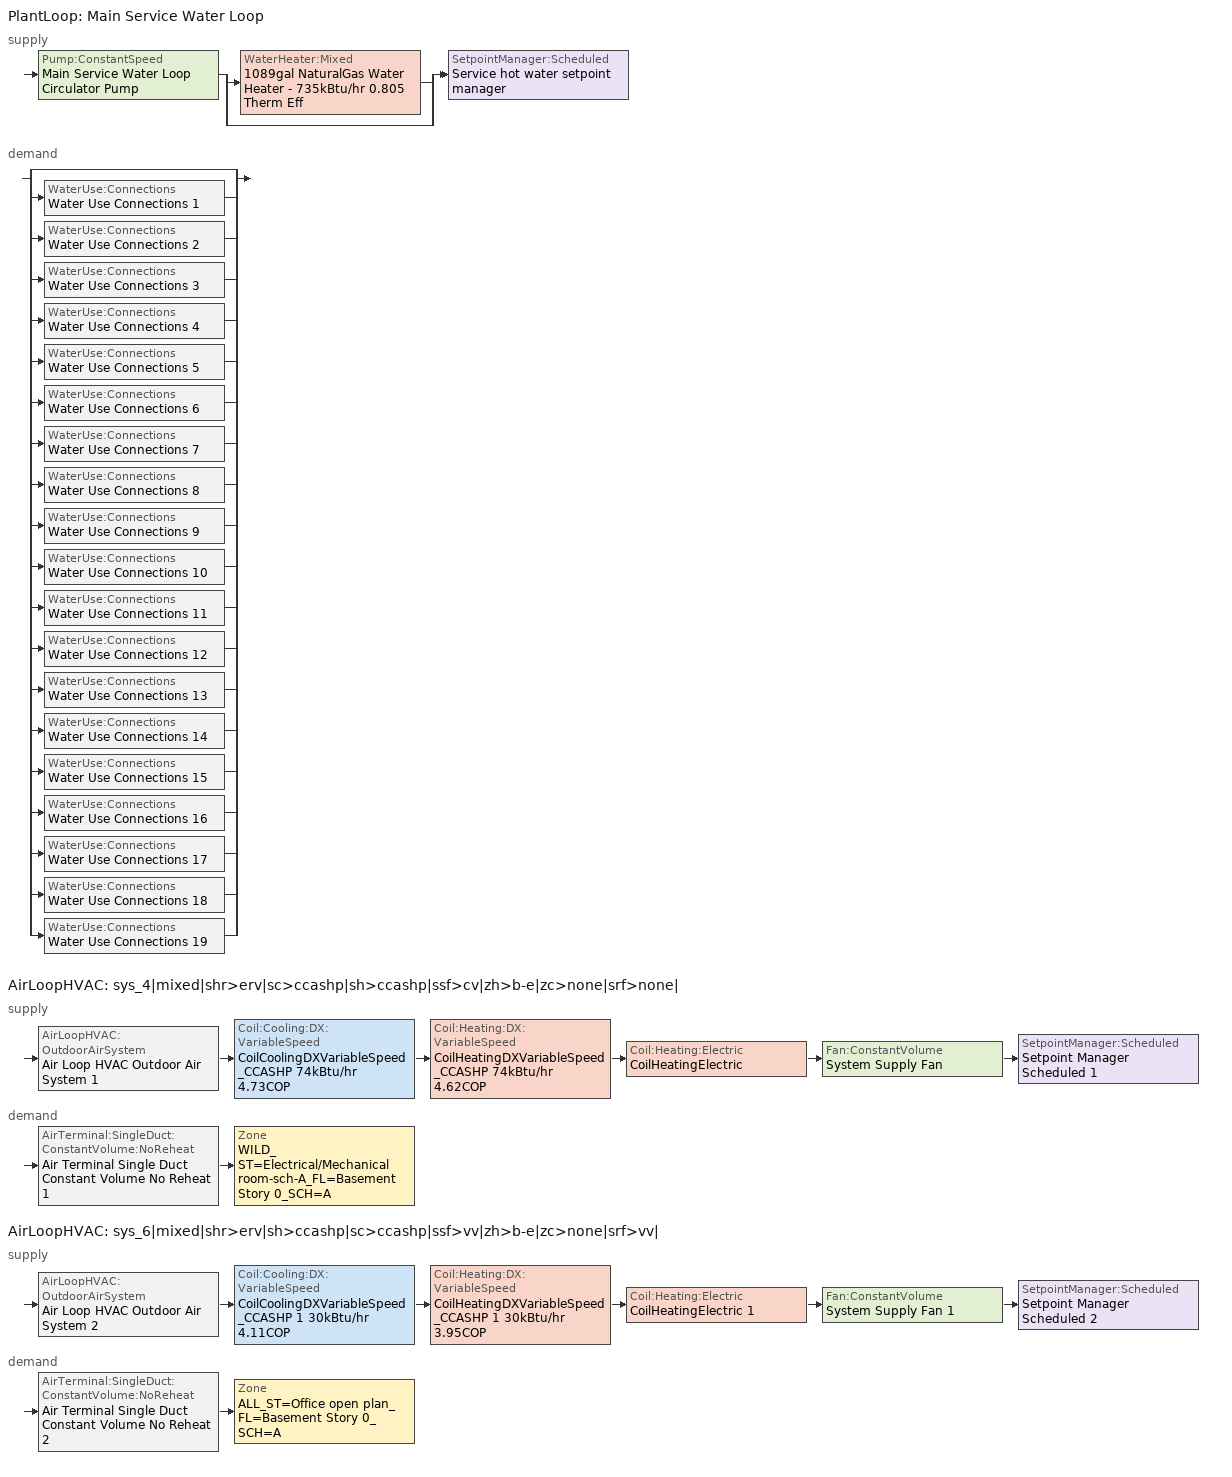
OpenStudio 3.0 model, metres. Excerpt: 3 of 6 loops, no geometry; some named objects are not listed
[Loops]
PlantLoop 'Main Service Water Loop'
 supply: Pump:ConstantSpeed 'Main Service Water Loop Circulator Pump' > split
  | WaterHeater:Mixed '1089gal NaturalGas Water Heater - 735kBtu/hr 0.805 Therm Eff'
  | bypass
  join > SetpointManager:Scheduled 'Service hot water setpoint manager'
 demand: split
  | bypass
  | WaterUse:Connections 'Water Use Connections 1'
  | WaterUse:Connections 'Water Use Connections 2'
  | WaterUse:Connections 'Water Use Connections 3'
  | WaterUse:Connections 'Water Use Connections 4'
  | WaterUse:Connections 'Water Use Connections 5'
  | WaterUse:Connections 'Water Use Connections 6'
  | WaterUse:Connections 'Water Use Connections 7'
  | WaterUse:Connections 'Water Use Connections 8'
  | WaterUse:Connections 'Water Use Connections 9'
  | WaterUse:Connections 'Water Use Connections 10'
  | WaterUse:Connections 'Water Use Connections 11'
  | WaterUse:Connections 'Water Use Connections 12'
  | WaterUse:Connections 'Water Use Connections 13'
  | WaterUse:Connections 'Water Use Connections 14'
  | WaterUse:Connections 'Water Use Connections 15'
  | WaterUse:Connections 'Water Use Connections 16'
  | WaterUse:Connections 'Water Use Connections 17'
  | WaterUse:Connections 'Water Use Connections 18'
  | WaterUse:Connections 'Water Use Connections 19'
AirLoopHVAC 'sys_4|mixed|shr>erv|sc>ccashp|sh>ccashp|ssf>cv|zh>b-e|zc>none|srf>none|'
 supply: AirLoopHVAC:OutdoorAirSystem 'Air Loop HVAC Outdoor Air System 1' > Coil:Cooling:DX:VariableSpeed 'CoilCoolingDXVariableSpeed_CCASHP 74kBtu/hr 4.73COP' > Coil:Heating:DX:VariableSpeed 'CoilHeatingDXVariableSpeed_CCASHP 74kBtu/hr 4.62COP' > Coil:Heating:Electric 'CoilHeatingElectric' > Fan:ConstantVolume 'System Supply Fan' > SetpointManager:Scheduled 'Setpoint Manager Scheduled 1'
 demand: AirTerminal:SingleDuct:ConstantVolume:NoReheat 'Air Terminal Single Duct Constant Volume No Reheat 1' > Zone 'WILD_ST=Electrical/Mechanical room-sch-A_FL=Basement Story 0_SCH=A'
AirLoopHVAC 'sys_6|mixed|shr>erv|sh>ccashp|sc>ccashp|ssf>vv|zh>b-e|zc>none|srf>vv|'
 supply: AirLoopHVAC:OutdoorAirSystem 'Air Loop HVAC Outdoor Air System 2' > Coil:Cooling:DX:VariableSpeed 'CoilCoolingDXVariableSpeed_CCASHP 1 30kBtu/hr 4.11COP' > Coil:Heating:DX:VariableSpeed 'CoilHeatingDXVariableSpeed_CCASHP 1 30kBtu/hr 3.95COP' > Coil:Heating:Electric 'CoilHeatingElectric 1' > Fan:ConstantVolume 'System Supply Fan 1' > SetpointManager:Scheduled 'Setpoint Manager Scheduled 2'
 demand: AirTerminal:SingleDuct:ConstantVolume:NoReheat 'Air Terminal Single Duct Constant Volume No Reheat 2' > Zone 'ALL_ST=Office open plan_FL=Basement Story 0_SCH=A'
[Sizing:Zone] Zone Cooling Design Supply Air Temperature Input Method=SupplyAirTemperature; Zone Cooling Design Supply Air Temperature {C}=13; Zone Cooling Design Supply Air Temperature Difference {deltaC}=11.11; Zone Heating Design Supply Air Temperature Input Method=SupplyAirTemperature; Zone Heating Design Supply Air Temperature {C}=43; Zone Heating Design Supply Air Temperature Difference {deltaC}=11.11; Zone Cooling Design Supply Air Humidity Ratio {kg-H2O/kg-air}=0.0085; Zone Heating Design Supply Air Humidity Ratio {kg-H2O/kg-air}=0.008; Zone Heating Sizing Factor=1.3; Zone Cooling Sizing Factor=1.1; Cooling Design Air Flow Method=DesignDay; Heating Design Air Flow Method=DesignDay; Account for Dedicated Outdoor Air System=No; Dedicated Outdoor Air System Control Strategy=NeutralSupplyAir; Dedicated Outdoor Air Low Setpoint Temperature for Design {C}=autosize; Dedicated Outdoor Air High Setpoint Temperature for Design {C}=autosize
ALL_ST=Office open plan_FL=Basement Story 0_SCH=A; WILD_ST=Electrical/Mechanical room-sch-A_FL=Basement Story 0_SCH=A
[Zone equipment]
ALL_ST=Office open plan_FL=Basement Story 0_SCH=A: Air Terminal Single Duct Constant Volume No Reheat 2, ALL_ST=Office open plan_FL=Basement Story 0_SCH=A VRF Indoor Unit, ALL_ST=Office open plan_FL=Basement Story 0_SCH=A Unit Heater
WILD_ST=Electrical/Mechanical room-sch-A_FL=Basement Story 0_SCH=A: Air Terminal Single Duct Constant Volume No Reheat 1, WILD_ST=Electrical/Mechanical room-sch-A_FL=Basement Story 0_SCH=A VRF Indoor Unit, WILD_ST=Electrical/Mechanical room-sch-A_FL=Basement Story 0_SCH=A Unit Heater
[PlantLoop]
Main Service Water Loop: Glycol Concentration=0; Maximum Loop Temperature {C}=60; Minimum Loop Temperature {C}=10; Plant Loop Volume {m3}=Autocalculate; Load Distribution Scheme=Optimal
[Sizing:Plant]
Main Service Water Loop: Loop Type=Heating; Design Loop Exit Temperature {C}=60; Loop Design Temperature Difference {deltaC}=5; Sizing Option=NonCoincident; Zone Timesteps in Averaging Window=1; Coincident Sizing Factor Mode=None
[SetpointManager:Scheduled] Control Variable=Temperature
Name | Schedule
Service hot water setpoint manager | Service Water Loop Temp - 140F
Setpoint Manager Scheduled 1 | Makeup-Air Unit Supply Air Temp
Setpoint Manager Scheduled 2 | Makeup-Air Unit Supply Air Temp 1
[Pump:ConstantSpeed]
Main Service Water Loop Circulator Pump: Rated Flow Rate {m3/s}=autosize; Rated Pump Head {Pa}=2.15312e+06; Rated Power Consumption {W}=autosize; Motor Efficiency=0.895; Fraction of Motor Inefficiencies to Fluid Stream=0; Pump Control Type=Intermittent; Design Power Sizing Method=PowerPerFlowPerPressure; Design Electric Power per Unit Flow Rate {W/(m3/s)}=348701.1; Design Shaft Power per Unit Flow Rate per Unit Head {W-s/m3-Pa}=1.28205
[WaterHeater:Mixed]
1089gal NaturalGas Water Heater - 735kBtu/hr 0.805 Therm Eff: Tank Volume {m3}=4.12099; Setpoint Temperature Schedule=Service Water Loop Temp - 140F; Deadband Temperature Difference {deltaC}=2; Maximum Temperature Limit {C}=60; Heater Control Type=Cycle; Heater Maximum Capacity {W}=215321; Heater Fuel Type=NaturalGas; Heater Thermal Efficiency=0.804952; Part Load Factor Curve=SWH-EFFFPLR-NECB2011; Off Cycle Parasitic Fuel Consumption Rate {W}=249.012; Off Cycle Parasitic Fuel Type=NaturalGas; Off Cycle Parasitic Heat Fraction to Tank=0.8; On Cycle Parasitic Fuel Consumption Rate {W}=249.012; On Cycle Parasitic Fuel Type=NaturalGas; On Cycle Parasitic Heat Fraction to Tank=0; Ambient Temperature Indicator=Schedule; Ambient Temperature Schedule=Water Heater Ambient Temp Schedule - 70.0f; Off Cycle Loss Coefficient to Ambient Temperature {W/K}=27.4182; On Cycle Loss Coefficient to Ambient Temperature {W/K}=27.4182; Use Side Effectiveness=1; Source Side Effectiveness=1; Use Side Design Flow Rate {m3/s}=autosize; Source Side Design Flow Rate {m3/s}=autosize; Indirect Water Heating Recovery Time {hr}=1.5; Source Side Flow Control Mode=IndirectHeatPrimarySetpoint
[WaterUse:Connections]
Name | Water Use Equipment Name 1
Water Use Connections 1 | Core_bottom Service Water Use 0.95gal/min
Water Use Connections 2 | Core_mid Service Water Use 0.95gal/min
Water Use Connections 3 | Core_top Service Water Use 0.95gal/min
Water Use Connections 4 | Datacenter_basement_zn_6 Service Water Use 0.3gal/min
Water Use Connections 5 | Datacenter_bot_zn_6 Service Water Use 0.01gal/min
Water Use Connections 6 | Datacenter_mid_zn_6 Service Water Use 0.01gal/min
Water Use Connections 7 | Datacenter_top_zn_6 Service Water Use 0.01gal/min
Water Use Connections 8 | Perimeter_bot_zn_1 Service Water Use 0.12gal/min
Water Use Connections 9 | Perimeter_bot_zn_2 Service Water Use 0.08gal/min
Water Use Connections 10 | Perimeter_bot_zn_3 Service Water Use 0.12gal/min
Water Use Connections 11 | Perimeter_bot_zn_4 Service Water Use 0.08gal/min
Water Use Connections 12 | Perimeter_mid_zn_1 Service Water Use 0.12gal/min
Water Use Connections 13 | Perimeter_mid_zn_2 Service Water Use 0.08gal/min
Water Use Connections 14 | Perimeter_mid_zn_3 Service Water Use 0.12gal/min
Water Use Connections 15 | Perimeter_mid_zn_4 Service Water Use 0.08gal/min
Water Use Connections 16 | Perimeter_top_zn_1 Service Water Use 0.12gal/min
Water Use Connections 17 | Perimeter_top_zn_2 Service Water Use 0.08gal/min
Water Use Connections 18 | Perimeter_top_zn_3 Service Water Use 0.12gal/min
Water Use Connections 19 | Perimeter_top_zn_4 Service Water Use 0.08gal/min
[WaterUse:Equipment:Definition]
Name | Peak Flow Rate {m3/s} | Target Temperature Schedule | Sensible Fraction Schedule | Latent Fraction Schedule
Core_bottom Service Water Use Def 0.95gal/min | 5.96587e-05 | Schedule Ruleset 5 | Schedule Ruleset 3 | Schedule Ruleset 4
Core_mid Service Water Use Def 0.95gal/min | 5.96587e-05 | Schedule Ruleset 8 | Schedule Ruleset 6 | Schedule Ruleset 7
Core_top Service Water Use Def 0.95gal/min | 5.96587e-05 | Schedule Ruleset 11 | Schedule Ruleset 9 | Schedule Ruleset 10
Datacenter_basement_zn_6 Service Water Use Def 0.3gal/min | 1.87304e-05 | Schedule Ruleset 14 | Schedule Ruleset 12 | Schedule Ruleset 13
Datacenter_bot_zn_6 Service Water Use Def 0.01gal/min | 8.65266e-07 | Schedule Ruleset 17 | Schedule Ruleset 15 | Schedule Ruleset 16
Datacenter_mid_zn_6 Service Water Use Def 0.01gal/min | 8.65266e-07 | Schedule Ruleset 20 | Schedule Ruleset 18 | Schedule Ruleset 19
Datacenter_top_zn_6 Service Water Use Def 0.01gal/min | 8.65266e-07 | Schedule Ruleset 23 | Schedule Ruleset 21 | Schedule Ruleset 22
Perimeter_bot_zn_1 Service Water Use Def 0.12gal/min | 7.4909e-06 | Schedule Ruleset 26 | Schedule Ruleset 24 | Schedule Ruleset 25
Perimeter_bot_zn_2 Service Water Use Def 0.08gal/min | 4.82732e-06 | Schedule Ruleset 29 | Schedule Ruleset 27 | Schedule Ruleset 28
Perimeter_bot_zn_3 Service Water Use Def 0.12gal/min | 7.49074e-06 | Schedule Ruleset 32 | Schedule Ruleset 30 | Schedule Ruleset 31
Perimeter_bot_zn_4 Service Water Use Def 0.08gal/min | 4.82732e-06 | Schedule Ruleset 35 | Schedule Ruleset 33 | Schedule Ruleset 34
Perimeter_mid_zn_1 Service Water Use Def 0.12gal/min | 7.4909e-06 | Schedule Ruleset 38 | Schedule Ruleset 36 | Schedule Ruleset 37
Perimeter_mid_zn_2 Service Water Use Def 0.08gal/min | 4.82732e-06 | Schedule Ruleset 41 | Schedule Ruleset 39 | Schedule Ruleset 40
Perimeter_mid_zn_3 Service Water Use Def 0.12gal/min | 7.49074e-06 | Schedule Ruleset 44 | Schedule Ruleset 42 | Schedule Ruleset 43
Perimeter_mid_zn_4 Service Water Use Def 0.08gal/min | 4.82732e-06 | Schedule Ruleset 47 | Schedule Ruleset 45 | Schedule Ruleset 46
Perimeter_top_zn_1 Service Water Use Def 0.12gal/min | 7.4909e-06 | Schedule Ruleset 50 | Schedule Ruleset 48 | Schedule Ruleset 49
Perimeter_top_zn_2 Service Water Use Def 0.08gal/min | 4.82732e-06 | Schedule Ruleset 53 | Schedule Ruleset 51 | Schedule Ruleset 52
Perimeter_top_zn_3 Service Water Use Def 0.12gal/min | 7.49074e-06 | Schedule Ruleset 56 | Schedule Ruleset 54 | Schedule Ruleset 55
Perimeter_top_zn_4 Service Water Use Def 0.08gal/min | 4.82732e-06 | Schedule Ruleset 59 | Schedule Ruleset 57 | Schedule Ruleset 58
[WaterUse:Equipment] Flow Rate Fraction Schedule=NECB-A-Service Water Heating
Name | Water Use Equipment Definition | Space
Core_bottom Service Water Use 0.95gal/min | Core_bottom Service Water Use Def 0.95gal/min | Core_bottom
Core_mid Service Water Use 0.95gal/min | Core_mid Service Water Use Def 0.95gal/min | Core_mid
Core_top Service Water Use 0.95gal/min | Core_top Service Water Use Def 0.95gal/min | Core_top
Datacenter_basement_zn_6 Service Water Use 0.3gal/min | Datacenter_basement_zn_6 Service Water Use Def 0.3gal/min | DataCenter_basement_ZN_6
Datacenter_bot_zn_6 Service Water Use 0.01gal/min | Datacenter_bot_zn_6 Service Water Use Def 0.01gal/min | DataCenter_bot_ZN_6
Datacenter_mid_zn_6 Service Water Use 0.01gal/min | Datacenter_mid_zn_6 Service Water Use Def 0.01gal/min | DataCenter_mid_ZN_6
Datacenter_top_zn_6 Service Water Use 0.01gal/min | Datacenter_top_zn_6 Service Water Use Def 0.01gal/min | DataCenter_top_ZN_6
Perimeter_bot_zn_1 Service Water Use 0.12gal/min | Perimeter_bot_zn_1 Service Water Use Def 0.12gal/min | Perimeter_bot_ZN_1
Perimeter_bot_zn_2 Service Water Use 0.08gal/min | Perimeter_bot_zn_2 Service Water Use Def 0.08gal/min | Perimeter_bot_ZN_2
Perimeter_bot_zn_3 Service Water Use 0.12gal/min | Perimeter_bot_zn_3 Service Water Use Def 0.12gal/min | Perimeter_bot_ZN_3
Perimeter_bot_zn_4 Service Water Use 0.08gal/min | Perimeter_bot_zn_4 Service Water Use Def 0.08gal/min | Perimeter_bot_ZN_4
Perimeter_mid_zn_1 Service Water Use 0.12gal/min | Perimeter_mid_zn_1 Service Water Use Def 0.12gal/min | Perimeter_mid_ZN_1
Perimeter_mid_zn_2 Service Water Use 0.08gal/min | Perimeter_mid_zn_2 Service Water Use Def 0.08gal/min | Perimeter_mid_ZN_2
Perimeter_mid_zn_3 Service Water Use 0.12gal/min | Perimeter_mid_zn_3 Service Water Use Def 0.12gal/min | Perimeter_mid_ZN_3
Perimeter_mid_zn_4 Service Water Use 0.08gal/min | Perimeter_mid_zn_4 Service Water Use Def 0.08gal/min | Perimeter_mid_ZN_4
Perimeter_top_zn_1 Service Water Use 0.12gal/min | Perimeter_top_zn_1 Service Water Use Def 0.12gal/min | Perimeter_top_ZN_1
Perimeter_top_zn_2 Service Water Use 0.08gal/min | Perimeter_top_zn_2 Service Water Use Def 0.08gal/min | Perimeter_top_ZN_2
Perimeter_top_zn_3 Service Water Use 0.12gal/min | Perimeter_top_zn_3 Service Water Use Def 0.12gal/min | Perimeter_top_ZN_3
Perimeter_top_zn_4 Service Water Use 0.08gal/min | Perimeter_top_zn_4 Service Water Use Def 0.08gal/min | Perimeter_top_ZN_4
[AirLoopHVAC] Design Supply Air Flow Rate {m3/s}=AutoSize
Name | Availability Schedule
sys_4|mixed|shr>erv|sc>ccashp|sh>ccashp|ssf>cv|zh>b-e|zc>none|srf>none| | sys_4|mixed|shr>none|sc>ccashp|sh>ccashp|ssf>cv|zh>b-e|zc>none|srf>none| Occ Sch
sys_6|mixed|shr>erv|sh>ccashp|sc>ccashp|ssf>vv|zh>b-e|zc>none|srf>vv| | sys_6|mixed|shr>none|sh>ccashp|sc>ccashp|ssf>vv|zh>b-e|zc>none|srf>vv| Occ Sch
[Sizing:System] Type of Load to Size On=VentilationRequirement; Design Outdoor Air Flow Rate {m3/s}=Autosize; Central Heating Maximum System Air Flow Ratio=1; Preheat Design Temperature {C}=7; Preheat Design Humidity Ratio {kg-H2O/kg-Air}=0.008; Precool Design Temperature {C}=13; Precool Design Humidity Ratio {kg-H2O/kg-Air}=0.008; Central Cooling Design Supply Air Temperature {C}=19.9; Central Heating Design Supply Air Temperature {C}=20; Sizing Option=NonCoincident; 100% Outdoor Air in Cooling=Yes; 100% Outdoor Air in Heating=Yes; Central Cooling Design Supply Air Humidity Ratio {kg-H2O/kg-Air}=0.0085; Central Heating Design Supply Air Humidity Ratio {kg-H2O/kg-Air}=0.008; Cooling Design Air Flow Method=DesignDay; Cooling Design Air Flow Rate {m3/s}=0; Heating Design Air Flow Method=DesignDay; Heating Design Air Flow Rate {m3/s}=0; System Outdoor Air Method=ZoneSum; Zone Maximum Outdoor Air Fraction=1; Cooling Supply Air Flow Rate Per Floor Area {m3/s-m2}=0.00996765; Cooling Fraction of Autosized Cooling Supply Air Flow Rate=1; Cooling Supply Air Flow Rate Per Unit Cooling Capacity {m3/s-W}=3.94755e-05; Heating Supply Air Flow Rate Per Floor Area {m3/s-m2}=0.00996765; Heating Fraction of Autosized Heating Supply Air Flow Rate=1; Heating Fraction of Autosized Cooling Supply Air Flow Rate=1; Heating Supply Air Flow Rate Per Unit Heating Capacity {m3/s-W}=3.15882e-05; Cooling Design Capacity Method=CoolingDesignCapacity; Cooling Design Capacity {W}=autosize; Cooling Design Capacity Per Floor Area {W/m2}=234.7; Fraction of Autosized Cooling Design Capacity=1; Heating Design Capacity Method=HeatingDesignCapacity; Heating Design Capacity {W}=autosize; Heating Design Capacity Per Floor Area {W/m2}=157; Fraction of Autosized Heating Design Capacity=1; Central Cooling Capacity Control Method=OnOff
sys_4|mixed|shr>erv|sc>ccashp|sh>ccashp|ssf>cv|zh>b-e|zc>none|srf>none|; sys_6|mixed|shr>erv|sh>ccashp|sc>ccashp|ssf>vv|zh>b-e|zc>none|srf>vv|
[Fan:ConstantVolume] Availability Schedule=Always On Discrete; Fan Total Efficiency=0.39975; Maximum Flow Rate {m3/s}=AutoSize; Motor Efficiency=0.615
Name | Pressure Rise {Pa}
System Supply Fan; System Supply Fan 1 | 640
WILD_ST=Electrical/Mechanical room-sch-A_FL=Basement Story 0_SCH=A Unit Heater Fan; ALL_ST=Office open plan_FL=Basement Story 0_SCH=A Unit Heater Fan | 36.8769
[Coil:Cooling:DX:VariableSpeed] Nominal Speed Level=1; Rated Air Flow Rate At Selected Nominal Speed Level {m3/s}=autosize; Nominal Time for Condensate to Begin Leaving the Coil {s}=0; Initial Moisture Evaporation Rate Divided by Steady-State AC Latent Capacity=0; Condenser Type=AirCooled; Evaporative Condenser Pump Rated Power Consumption {W}=0; Crankcase Heater Capacity {W}=0; Maximum Outdoor Dry-Bulb Temperature for Crankcase Heater Operation {C}=10; Minimum Outdoor Dry-Bulb Temperature for Compressor Operation {C}=-25; Basin Heater Capacity {W/K}=0; Basin Heater Setpoint Temperature {C}=2
Name | Gross Rated Total Cooling Capacity At Selected Nominal Speed Level {W} | Energy Part Load Fraction Curve
CoilCoolingDXVariableSpeed_CCASHP 74kBtu/hr 4.73COP | 21827.8 | Mitsubishi Hyper Heating VRF Outdoor Unit CPLFFPLR curve
CoilCoolingDXVariableSpeed_CCASHP 1 30kBtu/hr 4.11COP | 8718.89 | Mitsubishi Hyper Heating VRF Outdoor Unit CPLFFPLR curve 1
[Coil:Heating:Electric] Availability Schedule=Always On Discrete
CoilHeatingElectric; CoilHeatingElectric 1; WILD_ST=Electrical/Mechanical room-sch-A_FL=Basement Story 0_SCH=A Unit Heater Htg Coil; ALL_ST=Office open plan_FL=Basement Story 0_SCH=A Unit Heater Htg Coil
[Coil:Heating:DX:VariableSpeed] Nominal Speed Level=1; Rated Air Flow Rate At Selected Nominal Speed Level {m3/s}=autosize; Minimum Outdoor Dry-Bulb Temperature for Compressor Operation {C}=-25; Maximum Outdoor Dry-Bulb Temperature for Defrost Operation {C}=5; Crankcase Heater Capacity {W}=0.001; Maximum Outdoor Dry-Bulb Temperature for Crankcase Heater Operation {C}=10; Defrost Strategy=ReverseCycle; Defrost Control=OnDemand; Defrost Time Period Fraction=0.166667; Resistive Defrost Heater Capacity {W}=autosize
Name | Rated Heating Capacity At Selected Nominal Speed Level {W} | Energy Part Load Fraction Curve | Defrost Energy Input Ratio Function of Temperature Curve
CoilHeatingDXVariableSpeed_CCASHP 74kBtu/hr 4.62COP | 21827.8 | Mitsubishi Hyper Heating VRF Outdoor Unit HPLFFPLR curve | Mitsubishi Hyper Heating VRF Outdoor Unit Defrost HEIRFT curve
CoilHeatingDXVariableSpeed_CCASHP 1 30kBtu/hr 3.95COP | 8718.89 | Mitsubishi Hyper Heating VRF Outdoor Unit HPLFFPLR curve 1 | Mitsubishi Hyper Heating VRF Outdoor Unit Defrost HEIRFT curve 1
[Controller:OutdoorAir] Minimum Outdoor Air Flow Rate {m3/s}=autosize; Maximum Outdoor Air Flow Rate {m3/s}=Autosize; Economizer Control Type=NoEconomizer; Economizer Control Action Type=ModulateFlow; Economizer Maximum Limit Dry-Bulb Temperature {C}=28; Economizer Maximum Limit Enthalpy {J/kg}=64000; Economizer Minimum Limit Dry-Bulb Temperature {C}=-100; Lockout Type=NoLockout; Minimum Limit Type=FixedMinimum; High Humidity Control=No; Heat Recovery Bypass Control Type=BypassWhenWithinEconomizerLimits
Name | Minimum Outdoor Air Schedule | Controller Mechanical Ventilation
Controller Outdoor Air 1 | sys_4|mixed|shr>none|sc>ccashp|sh>ccashp|ssf>cv|zh>b-e|zc>none|srf>none| Occ Sch | Controller Mechanical Ventilation 1
Controller Outdoor Air 2 | sys_6|mixed|shr>none|sh>ccashp|sc>ccashp|ssf>vv|zh>b-e|zc>none|srf>vv| Occ Sch | Controller Mechanical Ventilation 2
[Controller:MechanicalVentilation] Availability Schedule=Always On Discrete; System Outdoor Air Method=ZoneSum
Controller Mechanical Ventilation 1; Controller Mechanical Ventilation 2
[AirLoopHVAC:OutdoorAirSystem]
Name | Controller
Air Loop HVAC Outdoor Air System 1 | Controller Outdoor Air 1
Air Loop HVAC Outdoor Air System 2 | Controller Outdoor Air 2
[AirTerminal:SingleDuct:ConstantVolume:NoReheat] Availability Schedule=Always On Discrete; Maximum Air Flow Rate {m3/s}=AutoSize
Air Terminal Single Duct Constant Volume No Reheat 1; Air Terminal Single Duct Constant Volume No Reheat 2
[Fan:OnOff] Availability Schedule=Always On Discrete; Fan Total Efficiency=0.39975; Pressure Rise {Pa}=36.8769; Maximum Flow Rate {m3/s}=autosize; Motor Efficiency=0.615; Motor In Airstream Fraction=1
Name | Fan Power Ratio Function of Speed Ratio Curve | Fan Efficiency Ratio Function of Speed Ratio Curve
WILD_ST=Electrical/Mechanical room-sch-A_FL=Basement Story 0_SCH=A VRF Fan | Fan On Off Power Curve | Fan On Off Efficiency Curve
ALL_ST=Office open plan_FL=Basement Story 0_SCH=A VRF Fan | Fan On Off Power Curve 1 | Fan On Off Efficiency Curve 1
[Coil:Cooling:DX:VariableRefrigerantFlow] Availability Schedule=Always On Discrete; Rated Total Cooling Capacity {W}=autosize; Rated Sensible Heat Ratio=autosize; Rated Air Flow Rate {m3/s}=autosize
Name | Cooling Capacity Ratio Modifier Function of Temperature Curve | Cooling Capacity Modifier Curve Function of Flow Fraction
WILD_ST=Electrical/Mechanical room-sch-A_FL=Basement Story 0_SCH=A VRF Clg Coil | VRFTUCoolCapFT | VRFACCoolCapFFF
ALL_ST=Office open plan_FL=Basement Story 0_SCH=A VRF Clg Coil | VRFTUCoolCapFT 1 | VRFACCoolCapFFF 1
[Coil:Heating:DX:VariableRefrigerantFlow] Availability Schedule=Always On Discrete; Rated Total Heating Capacity {W}=autosize; Rated Air Flow Rate {m3/s}=autosize
Name | Heating Capacity Ratio Modifier Function of Temperature Curve | Heating Capacity Modifier Function of Flow Fraction Curve
WILD_ST=Electrical/Mechanical room-sch-A_FL=Basement Story 0_SCH=A VRF Htg Coil | Coil Heating DX Variable Refrigerant Flow 1 VRFTUHeatCAPFT | Coil Heating DX Variable Refrigerant Flow 1 VRFACCoolCapFFF
ALL_ST=Office open plan_FL=Basement Story 0_SCH=A VRF Htg Coil | Coil Heating DX Variable Refrigerant Flow 1 VRFTUHeatCAPFT 1 | Coil Heating DX Variable Refrigerant Flow 1 VRFACCoolCapFFF 1
[ZoneHVAC:TerminalUnit:VariableRefrigerantFlow] Terminal Unit Availability schedule=Always On Discrete; Supply Air Flow Rate During Cooling Operation {m3/s}=autosize; Supply Air Flow Rate When No Cooling is Needed {m3/s}=autosize; Supply Air Flow Rate During Heating Operation {m3/s}=autosize; Supply Air Flow Rate When No Heating is Needed {m3/s}=autosize; Outdoor Air Flow Rate During Cooling Operation {m3/s}=1e-06; Outdoor Air Flow Rate During Heating Operation {m3/s}=1e-06; Outdoor Air Flow Rate When No Cooling or Heating is Needed {m3/s}=1e-06; Supply Air Fan Operating Mode Schedule=Always Off Discrete; Zone Terminal Unit On Parasitic Electric Energy Use {W}=1e-06; Zone Terminal Unit Off Parasitic Electric Energy Use {W}=1e-06; Rated Total Heating Capacity Sizing Ratio {W/W}=1.3; Maximum Supply Air Temperature from Supplemental Heater {C}=Autosize; Maximum Outdoor Dry-Bulb Temperature for Supplemental Heater Operation {C}=21
Name | Supply Air Fan | Cooling Coil | Heating Coil
WILD_ST=Electrical/Mechanical room-sch-A_FL=Basement Story 0_SCH=A VRF Indoor Unit | WILD_ST=Electrical/Mechanical room-sch-A_FL=Basement Story 0_SCH=A VRF Fan | WILD_ST=Electrical/Mechanical room-sch-A_FL=Basement Story 0_SCH=A VRF Clg Coil | WILD_ST=Electrical/Mechanical room-sch-A_FL=Basement Story 0_SCH=A VRF Htg Coil
ALL_ST=Office open plan_FL=Basement Story 0_SCH=A VRF Indoor Unit | ALL_ST=Office open plan_FL=Basement Story 0_SCH=A VRF Fan | ALL_ST=Office open plan_FL=Basement Story 0_SCH=A VRF Clg Coil | ALL_ST=Office open plan_FL=Basement Story 0_SCH=A VRF Htg Coil
[ZoneHVAC:UnitHeater] Availability Schedule=Always On Discrete; Maximum Supply Air Flow Rate {m3/s}=autosize; Fan Control Type=OnOff; Maximum Hot Water Flow Rate {m3/s}=autosize; Minimum Hot Water Flow Rate {m3/s}=0; Heating Convergence Tolerance=0.001
Name | Supply Air Fan | Heating Coil
WILD_ST=Electrical/Mechanical room-sch-A_FL=Basement Story 0_SCH=A Unit Heater | WILD_ST=Electrical/Mechanical room-sch-A_FL=Basement Story 0_SCH=A Unit Heater Fan | WILD_ST=Electrical/Mechanical room-sch-A_FL=Basement Story 0_SCH=A Unit Heater Htg Coil
ALL_ST=Office open plan_FL=Basement Story 0_SCH=A Unit Heater | ALL_ST=Office open plan_FL=Basement Story 0_SCH=A Unit Heater Fan | ALL_ST=Office open plan_FL=Basement Story 0_SCH=A Unit Heater Htg Coil
[Schedule:Constant]
Name | Value
Always On Discrete | 1
Always Off Discrete | 0
[Schedule:Ruleset]
Service Water Loop Temp - 140F: Default Day Schedule=Service Water Loop Temp - 140F Default
Water Heater Ambient Temp Schedule - 70.0f: Default Day Schedule=Water Heater Ambient Temp Schedule - 70.0f Default
Schedule Ruleset 3: Default Day Schedule=Schedule Day 7
Schedule Ruleset 4: Default Day Schedule=Schedule Day 8
Schedule Ruleset 5: Default Day Schedule=Schedule Day 9
NECB-A-Service Water Heating: Default Day Schedule=NECB-A-Service Water Heating Default
Schedule Ruleset 6: Default Day Schedule=Schedule Day 10
Schedule Ruleset 7: Default Day Schedule=Schedule Day 11
Schedule Ruleset 8: Default Day Schedule=Schedule Day 12
Schedule Ruleset 9: Default Day Schedule=Schedule Day 13
Schedule Ruleset 10: Default Day Schedule=Schedule Day 14
Schedule Ruleset 11: Default Day Schedule=Schedule Day 15
Schedule Ruleset 12: Default Day Schedule=Schedule Day 16
Schedule Ruleset 13: Default Day Schedule=Schedule Day 17
Schedule Ruleset 14: Default Day Schedule=Schedule Day 18
Schedule Ruleset 15: Default Day Schedule=Schedule Day 19
Schedule Ruleset 16: Default Day Schedule=Schedule Day 20
Schedule Ruleset 17: Default Day Schedule=Schedule Day 21
Schedule Ruleset 18: Default Day Schedule=Schedule Day 22
Schedule Ruleset 19: Default Day Schedule=Schedule Day 23
Schedule Ruleset 20: Default Day Schedule=Schedule Day 24
Schedule Ruleset 21: Default Day Schedule=Schedule Day 25
Schedule Ruleset 22: Default Day Schedule=Schedule Day 26
Schedule Ruleset 23: Default Day Schedule=Schedule Day 27
Schedule Ruleset 24: Default Day Schedule=Schedule Day 28
Schedule Ruleset 25: Default Day Schedule=Schedule Day 29
Schedule Ruleset 26: Default Day Schedule=Schedule Day 30
Schedule Ruleset 27: Default Day Schedule=Schedule Day 31
Schedule Ruleset 28: Default Day Schedule=Schedule Day 32
Schedule Ruleset 29: Default Day Schedule=Schedule Day 33
Schedule Ruleset 30: Default Day Schedule=Schedule Day 34
Schedule Ruleset 31: Default Day Schedule=Schedule Day 35
Schedule Ruleset 32: Default Day Schedule=Schedule Day 36
Schedule Ruleset 33: Default Day Schedule=Schedule Day 37
Schedule Ruleset 34: Default Day Schedule=Schedule Day 38
Schedule Ruleset 35: Default Day Schedule=Schedule Day 39
Schedule Ruleset 36: Default Day Schedule=Schedule Day 40
Schedule Ruleset 37: Default Day Schedule=Schedule Day 41
Schedule Ruleset 38: Default Day Schedule=Schedule Day 42
Schedule Ruleset 39: Default Day Schedule=Schedule Day 43
Schedule Ruleset 40: Default Day Schedule=Schedule Day 44
Schedule Ruleset 41: Default Day Schedule=Schedule Day 45
Schedule Ruleset 42: Default Day Schedule=Schedule Day 46
Schedule Ruleset 43: Default Day Schedule=Schedule Day 47
Schedule Ruleset 44: Default Day Schedule=Schedule Day 48
Schedule Ruleset 45: Default Day Schedule=Schedule Day 49
Schedule Ruleset 46: Default Day Schedule=Schedule Day 50
Schedule Ruleset 47: Default Day Schedule=Schedule Day 51
Schedule Ruleset 48: Default Day Schedule=Schedule Day 52
Schedule Ruleset 49: Default Day Schedule=Schedule Day 53
Schedule Ruleset 50: Default Day Schedule=Schedule Day 54
Schedule Ruleset 51: Default Day Schedule=Schedule Day 55
Schedule Ruleset 52: Default Day Schedule=Schedule Day 56
Schedule Ruleset 53: Default Day Schedule=Schedule Day 57
Schedule Ruleset 54: Default Day Schedule=Schedule Day 58
Schedule Ruleset 55: Default Day Schedule=Schedule Day 59
Schedule Ruleset 56: Default Day Schedule=Schedule Day 60
Schedule Ruleset 57: Default Day Schedule=Schedule Day 61
Schedule Ruleset 58: Default Day Schedule=Schedule Day 62
Schedule Ruleset 59: Default Day Schedule=Schedule Day 63
Makeup-Air Unit Supply Air Temp: Default Day Schedule=Makeup Air Unit Supply Air Temp Default
Makeup-Air Unit Supply Air Temp 1: Default Day Schedule=Makeup Air Unit Supply Air Temp Default 1
sys_4|mixed|shr>none|sc>ccashp|sh>ccashp|ssf>cv|zh>b-e|zc>none|srf>none| Occ Sch: Default Day Schedule=sys_4|mixed|shr>none|sc>ccashp|sh>ccashp|ssf>cv|zh>b-e|zc>none|srf>none| Occ Sch Default; Summer Design Day Schedule=sys_4|mixed|shr>none|sc>ccashp|sh>ccashp|ssf>cv|zh>b-e|zc>none|srf>none| Occ Sch Summer Design Day; Winter Design Day Schedule=sys_4|mixed|shr>none|sc>ccashp|sh>ccashp|ssf>cv|zh>b-e|zc>none|srf>none| Occ Sch Winter Design Day
sys_6|mixed|shr>none|sh>ccashp|sc>ccashp|ssf>vv|zh>b-e|zc>none|srf>vv| Occ Sch: Default Day Schedule=sys_6|mixed|shr>none|sh>ccashp|sc>ccashp|ssf>vv|zh>b-e|zc>none|srf>vv| Occ Sch Default; Summer Design Day Schedule=sys_6|mixed|shr>none|sh>ccashp|sc>ccashp|ssf>vv|zh>b-e|zc>none|srf>vv| Occ Sch Summer Design Day; Winter Design Day Schedule=sys_6|mixed|shr>none|sh>ccashp|sc>ccashp|ssf>vv|zh>b-e|zc>none|srf>vv| Occ Sch Winter Design Day
[Schedule:Day]
Service Water Loop Temp - 140F Default; Schedule Day 9; Schedule Day 12; Schedule Day 15; Schedule Day 18; Schedule Day 21; Schedule Day 24; Schedule Day 27; Schedule Day 30; Schedule Day 33; Schedule Day 36; Schedule Day 39; Schedule Day 42; Schedule Day 45; Schedule Day 48; Schedule Day 51; Schedule Day 54; Schedule Day 57; Schedule Day 60; Schedule Day 63: 24, 0, 60
Water Heater Ambient Temp Schedule - 70.0f Default: 24, 0, 21.1111
Schedule Day 7; Schedule Day 10; Schedule Day 13; Schedule Day 16; Schedule Day 19; Schedule Day 22; Schedule Day 25; Schedule Day 28; Schedule Day 31; Schedule Day 34; Schedule Day 37; Schedule Day 40; Schedule Day 43; Schedule Day 46; Schedule Day 49; Schedule Day 52; Schedule Day 55; Schedule Day 58; Schedule Day 61: 24, 0, 0.2
Schedule Day 8; NECB-A-Service Water Heating Sat Day; NECB-A-Service Water Heating Sun|Hol Day; Schedule Day 11; Schedule Day 14; Schedule Day 17; Schedule Day 20; Schedule Day 23; Schedule Day 26; Schedule Day 29; Schedule Day 32; Schedule Day 35; Schedule Day 38; Schedule Day 41; Schedule Day 44; Schedule Day 47; Schedule Day 50; Schedule Day 53; Schedule Day 56; Schedule Day 59; Schedule Day 62: 24, 0, 0.05
NECB-A-Service Water Heating Default; NECB-A-Service Water Heating Default|Wkdy Day: 7, 0, 0.05, 8, 0, 0.1, 10, 0, 0.5, 16, 0, 0.9, 17, 0, 0.7, 18, 0, 0.5, 19, 0, 0.3, 22, 0, 0.2, 24, 0, 0.05
Makeup Air Unit Supply Air Temp Default; Makeup Air Unit Supply Air Temp Default 1: 24, 0, 20
sys_4|mixed|shr>none|sc>ccashp|sh>ccashp|ssf>cv|zh>b-e|zc>none|srf>none| Occ Sch Default; sys_6|mixed|shr>none|sh>ccashp|sc>ccashp|ssf>vv|zh>b-e|zc>none|srf>vv| Occ Sch Default: 8, 0, 0, 19, 0, 1, 24, 0, 0
sys_4|mixed|shr>none|sc>ccashp|sh>ccashp|ssf>cv|zh>b-e|zc>none|srf>none| Occ Sch Winter Design Day; sys_4|mixed|shr>none|sc>ccashp|sh>ccashp|ssf>cv|zh>b-e|zc>none|srf>none| Occ Sch Summer Design Day; sys_6|mixed|shr>none|sh>ccashp|sc>ccashp|ssf>vv|zh>b-e|zc>none|srf>vv| Occ Sch Winter Design Day; sys_6|mixed|shr>none|sh>ccashp|sc>ccashp|ssf>vv|zh>b-e|zc>none|srf>vv| Occ Sch Summer Design Day: 24, 0, 1
sys_4|mixed|shr>none|sc>ccashp|sh>ccashp|ssf>cv|zh>b-e|zc>none|srf>none| Occ Sch Sunday; sys_6|mixed|shr>none|sh>ccashp|sc>ccashp|ssf>vv|zh>b-e|zc>none|srf>vv| Occ Sch Sunday: 24, 0, 0
[Schedule:Rule] Date Specification Type=DateRange; Start Month=1; Start Day=1; End Month=12; End Day=31
Name | Schedule Ruleset | Rule Order | Day Schedule | Apply Monday | Apply Tuesday | Apply Wednesday | Apply Thursday | Apply Friday | Apply Saturday | Apply Sunday
Schedule Rule 20 | NECB-A-Service Water Heating | 2 | NECB-A-Service Water Heating Default|Wkdy Day | Yes | Yes | Yes | Yes | Yes
Schedule Rule 21 | NECB-A-Service Water Heating | 1 | NECB-A-Service Water Heating Sat Day |  |  |  |  |  | Yes
Schedule Rule 22 | NECB-A-Service Water Heating | 0 | NECB-A-Service Water Heating Sun|Hol Day |  |  |  |  |  |  | Yes
sys_4|mixed|shr>none|sc>ccashp|sh>ccashp|ssf>cv|zh>b-e|zc>none|srf>none| Occ Sch Sunday Rule | sys_4|mixed|shr>none|sc>ccashp|sh>ccashp|ssf>cv|zh>b-e|zc>none|srf>none| Occ Sch | 0 | sys_4|mixed|shr>none|sc>ccashp|sh>ccashp|ssf>cv|zh>b-e|zc>none|srf>none| Occ Sch Sunday |  |  |  |  |  | Yes | Yes
sys_6|mixed|shr>none|sh>ccashp|sc>ccashp|ssf>vv|zh>b-e|zc>none|srf>vv| Occ Sch Sunday Rule | sys_6|mixed|shr>none|sh>ccashp|sc>ccashp|ssf>vv|zh>b-e|zc>none|srf>vv| Occ Sch | 0 | sys_6|mixed|shr>none|sh>ccashp|sc>ccashp|ssf>vv|zh>b-e|zc>none|srf>vv| Occ Sch Sunday |  |  |  |  |  | Yes | Yes
[Curve:Quadratic] Coefficient1 Constant=0.8; Coefficient2 x=0.2; Coefficient3 x**2=0; Minimum Value of x=0.5; Maximum Value of x=1.5
VRFACCoolCapFFF; Coil Heating DX Variable Refrigerant Flow 1 VRFACCoolCapFFF; VRFACCoolCapFFF 1; Coil Heating DX Variable Refrigerant Flow 1 VRFACCoolCapFFF 1
[Curve:Biquadratic]
Name | Coefficient1 Constant | Coefficient2 x | Coefficient3 x**2 | Coefficient4 y | Coefficient5 y**2 | Coefficient6 x*y | Minimum Value of x | Maximum Value of x | Minimum Value of y | Maximum Value of y | Minimum Curve Output | Maximum Curve Output
VRFTUCoolCapFT; VRFTUCoolCapFT 1 | 0.0585884 | 0.0587397 | -0.000210275 | 0.010937 | -0.000121955 | -0.000524662 | 15 | 23.89 | 20 | 43.33 | 0.8083 | 1.2583
Coil Heating DX Variable Refrigerant Flow 1 VRFTUHeatCAPFT; Coil Heating DX Variable Refrigerant Flow 1 VRFTUHeatCAPFT 1 | 0.375444 | 0.0668191 | -0.00194171 | 0.0442618 | -0.000400958 | -0.00148198 | 21.11 | 27.22 | -15 | 18.33 | 0.6074 | 1
[Table:MultiVariableLookup]
Mitsubishi Hyper Heating VRF Outdoor Unit Defrost HEIRFT curve; Mitsubishi Hyper Heating VRF Outdoor Unit Defrost HEIRFT curve 1: LinearInterpolationOfTable, 2, BiQuadratic, SingleLineIndependentVariableWithMatrix, 1, 15, 27.2, -25, 6, Temperature, Temperature, Dimensionless, 2, 15, -25, 1.052, 15, -10, 1.052, 15, -8, 1.052, 15, -6, 1.052, 15, -4, 1.111, 15, -2, 1.149, 15, 0, 1.205, 15, 1, 1.205, 15, 2, 1.19, 15, 4, 1.052, 15, 6, 1, 27.2, -25, 1.052, 27.2, -10, 1.052, 27.2, -8, 1.052, 27.2, -6, 1.052, 27.2, -4, 1.111, 27.2, -2, 1.149, 27.2, 0, 1.205, 27.2, 1, 1.205, 27.2, 2, 1.19, 27.2, 4, 1.052, 27.2, 6, 1
Mitsubishi Hyper Heating VRF Outdoor Unit CPLFFPLR curve; Mitsubishi Hyper Heating VRF Outdoor Unit CPLFFPLR curve 1: LinearInterpolationOfTable, 2, cubic, SingleLineIndependentVariableWithMatrix, 1, 0, 1, Dimensionless, Dimensionless, 1, 0.1, 0.865, 0.2, 0.88, 0.3, 0.895, 0.4, 0.91, 0.5, 0.951, 0.556, 0.964, 0.694, 0.999, 0.833, 1.003, 0.972, 0.997, 1, 1
Mitsubishi Hyper Heating VRF Outdoor Unit HPLFFPLR curve; Mitsubishi Hyper Heating VRF Outdoor Unit HPLFFPLR curve 1: LinearInterpolationOfTable, 2, cubic, SingleLineIndependentVariableWithMatrix, 1, 0, 1, Dimensionless, Dimensionless, 1, 0.1, 0.865, 0.2, 0.88, 0.3, 0.895, 0.4, 0.91, 0.5, 0.923, 0.555, 0.943, 0.694, 0.969, 0.833, 0.997, 1, 1
[Curve:Cubic] Minimum Value of x=0; Maximum Value of x=1
Name | Coefficient1 Constant | Coefficient2 x | Coefficient3 x**2 | Coefficient4 x**3
Fan On Off Efficiency Curve; Fan On Off Efficiency Curve 1 | 1 | 0 | 0 | 0
SWH-EFFFPLR-NECB2011 | 0.7576 | 1.0071 | -1.4443 | 0.6844
[Curve:Exponent] Coefficient1 Constant=1; Coefficient2 Constant=0; Coefficient3 Constant=0; Minimum Value of x=0; Maximum Value of x=1
Fan On Off Power Curve; Fan On Off Power Curve 1
